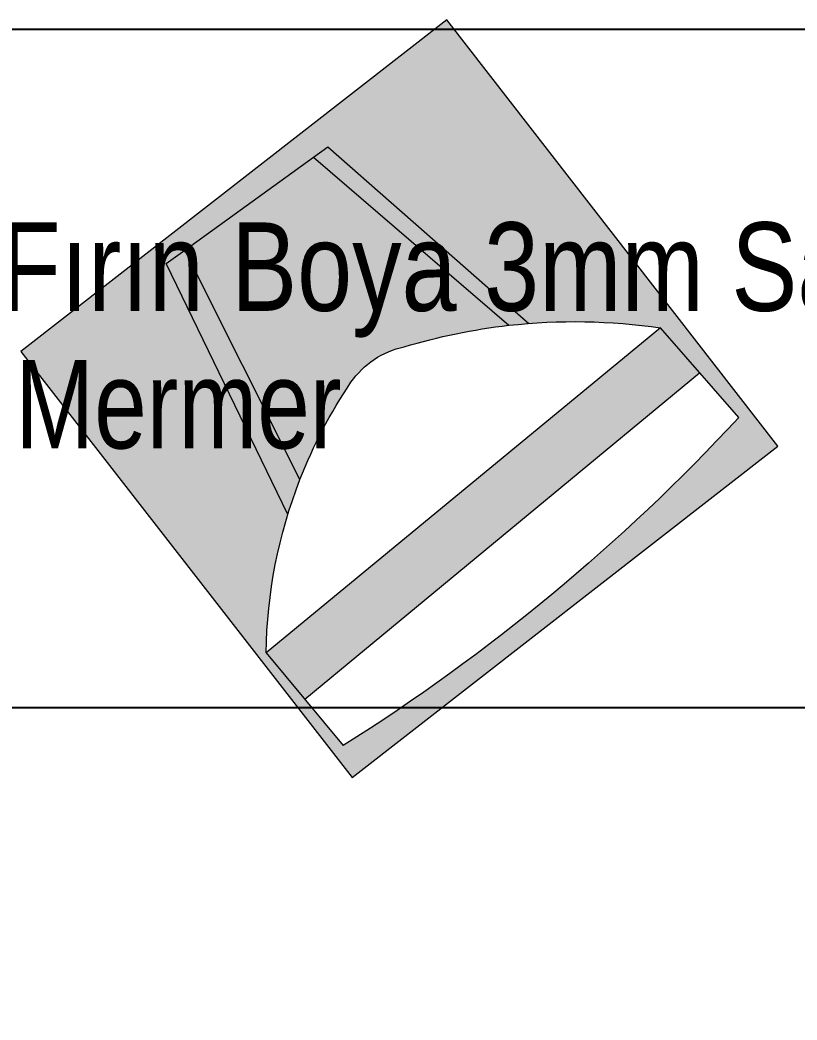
# Model space of a CAD drawing. Header units: millimetres. Extents: x 7687 to 15428, y -715 to 4028.
# Drawn here: x 9294 to 9351.3, y 676.2 to 750 of the extents above; entities that cross this region are included whole.
import ezdxf

# ---------------------------------------------------------------- set-up
doc = ezdxf.new("R2010")
doc.units = ezdxf.units.MM
doc.linetypes.add('CONTINUA', pattern=[0])
doc.layers.add('0-MOBIL', color=3, linetype='CONTINUA')
for name, color, linetype, lineweight in [('amoblamiento', 250, 'Continuous', 9), ('muros', 190, 'Continuous', 60), ('yazı', 7, 'Continuous', 20)]:
    doc.layers.add(name, color=color, linetype=linetype, lineweight=lineweight)
doc.styles.add('OTEL AKSARAY', font='', dxfattribs={"width": 0.8})
doc.styles.get('OTEL AKSARAY').set_extended_font_data('FrankRuehl')

# ---------------------------------------------------------------- blocks, each defined once
blk = doc.blocks.new('ESCRI')
at = {"layer": 'amoblamiento'}
h = blk.add_hatch(color=256, dxfattribs=at)
h.set_gradient(color1=(79, 79, 79), rotation=30, tint=1, name='HEMISPHERICAL')
h.paths.add_polyline_path([(3029.25583, 999.99071), (3029.57051, 999.74709), (3029.81413, 1000.06177), (3029.49944, 1000.30539)])
h.paths.add_polyline_path([(3029.61581, 999.97229, 0.064761), (3029.72775, 999.97449), (3029.43634, 1000.21331, 0.089957), (3029.46155, 1000.08559, 0.055609), (3029.49928, 1000.01405, 0.190259), (3029.53863, 999.98799, 0.045463)], flags=16)
h.paths.add_polyline_path([(3029.49298, 1000.28189, -0.065522), (3029.78522, 1000.04065), (3029.75648, 1000.00757), (3029.46466, 1000.2476)], flags=16)
for p, q in [((3029.25583, 999.99071), (3029.49944, 1000.30539)), ((3029.49944, 1000.30539), (3029.81413, 1000.06177)), ((3029.43634, 1000.21331), (3029.49298, 1000.28189)), ((3029.46466, 1000.2476), (3029.75648, 1000.00757)), ((3029.72775, 999.97449), (3029.43634, 1000.21331)), ((3029.45253, 1000.11134), (3029.36328, 999.92606)), ((3029.46155, 1000.08559), (3029.37688, 999.9163)), ((3029.81413, 1000.06177), (3029.57051, 999.74709)), ((3029.78522, 1000.04065), (3029.72775, 999.97449)), ((3029.57051, 999.74709), (3029.25583, 999.99071)), ((3029.47207, 999.848), (3029.61581, 999.97229)), ((3029.48252, 999.84051), (3029.63048, 999.97093)), ((3029.36328, 999.92606), (3029.37688, 999.9163)), ((3029.37688, 999.9163), (3029.47207, 999.848)), ((3029.47207, 999.848), (3029.48252, 999.84051))]:
    blk.add_line(p, q, dxfattribs=at)
for centre, radius, start, end in [((3028.72262, 999.05104), 1.45205, 42.96329, 57.9584), ((3029.80103, 1000.21892), 0.36473, 180.88174, 201.44297), ((3029.80103, 1000.21892), 0.36473, 201.44297, 214.17443), ((3029.55196, 1000.05086), 0.06427, 214.93942, 258.02862), ((3029.66335, 1000.40369), 0.434, 253.29972, 263.71185), ((3029.66335, 1000.40369), 0.434, 263.71185, 278.5332)]:
    blk.add_arc(centre, radius, start, end, dxfattribs=at)

msp = doc.modelspace()

# ---------------------------------------------------------------- linework, layer by layer
at = {"layer": '0-MOBIL'}
msp.add_line((9228.92, 699.263), (9518.209, 699.263), dxfattribs=at)
msp.add_lwpolyline([(9541.242, 676.23), (9555.384, 690.372), (9496.494, 749.263), (9250.636, 749.263), (9191.745, 690.372), (9205.887, 676.23)], dxfattribs=at)

# ---------------------------------------------------------------- block references
at = {"layer": 'muros', "color": 250, "xscale": -99.99999999999999, "yscale": 100, "zscale": 100, "rotation": 180.1301582230333}
msp.add_blockref('ESCRI', (-293857.891, 100036.183), dxfattribs=at)

# ---------------------------------------------------------------- texts
at = {"layer": 'yazı', "char_height": 6.528, "style": 'OTEL AKSARAY'}
for s, insert, attachment_point in [('Alt{\\fArial|b0|i0|c162|p34;ın Yıldız Fırın Boya 3mm Sac}', (9256.041, 735.037), 1), ('Silver Black Mermer', (9255.252, 718.277), 7)]:
    msp.add_mtext_dynamic_manual_height_columns(s, width=252.80519, gutter_width=425, heights=[0], dxfattribs=dict(at, insert=insert, attachment_point=attachment_point))

doc.saveas('drawing.dxf')
